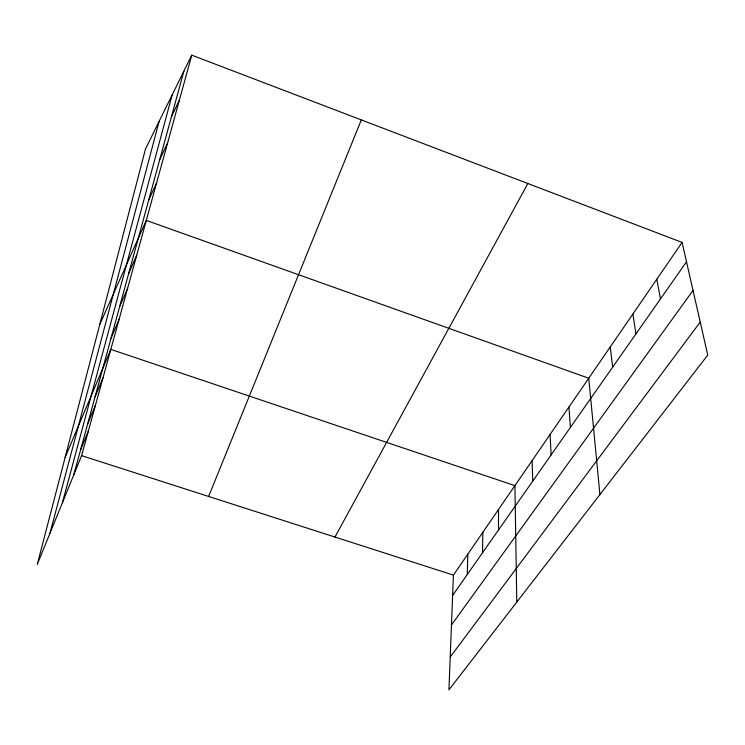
<?xml version="1.0" encoding="UTF-8"?>
<svg xmlns="http://www.w3.org/2000/svg" width="745" height="745" viewBox="0 0 745 745"><rect width="100%" height="100%" fill="white"/><g stroke="black" fill="none" stroke-linecap="round" stroke-linejoin="round"><path stroke-width="1.12" d="M482.536 552.734L482.825 532.33M467.255 574.535L467.804 554.178M682.094 242.423L453.416 575.112L448.928 689.851L707.75 355.104L682.094 242.423L191.754 55.149L145.48 149.028L37.25 564.468L81.596 455.642L191.754 55.149M49.98 533.224L159.151 121.314M62.384 502.782L172.16 94.913M73.783 474.807L183.866 71.157M208.628 496.459L361.316 119.908M80.553 449.999L88.413 430.871M87.631 424.026L95.537 404.954M95.062 396.806L103.006 377.817M65.141 457.411L110.828 349.377L514.916 485.647L516.788 602.09M111.033 338.239L119.032 319.531M119.638 306.679L127.665 288.166M128.699 273.443L136.735 255.172M99.783 324.447L146.299 220.408L588.746 378.227L599.921 494.568M148.674 200.209L156.701 182.6M159.7 159.756L167.7 142.593M171.415 116.816L179.368 100.184M334.971 537.052L527.842 183.512M452.625 595.413L686.508 261.793M451.47 624.971L693.027 290.429M450.213 657.034L700.226 322.073M81.596 455.642L453.416 575.112M656.801 279.226L660.489 298.903M632.878 314.027L635.932 333.937M610.23 346.974L612.697 367.08M568.938 407.049L570.419 427.388M550.071 434.503L551.132 454.906M532.079 460.671L532.759 481.102M498.507 509.506L498.517 529.946"/></g></svg>
